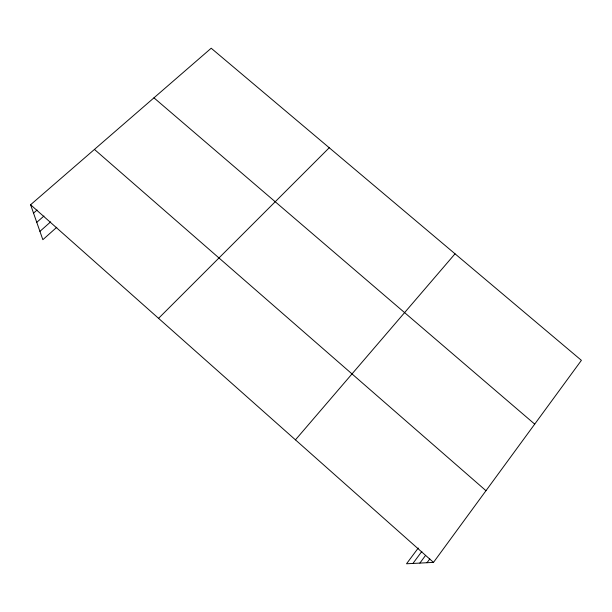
<?xml version="1.0" encoding="UTF-8"?>
<svg xmlns="http://www.w3.org/2000/svg" width="612" height="612" viewBox="0 0 612 612"><rect width="100%" height="100%" fill="white"/><g stroke="black" fill="none" stroke-linecap="round" stroke-linejoin="round"><path stroke-width="0.92" d="M418.264 548.023L406.521 563.774L433.495 562.39L581.4 360.346L211.194 48.226L30.6 204.752L42.848 239.69L56.794 227.251M427.008 562.719L429.8 558.924M419.878 563.086L425.462 555.535M412.924 563.445L421.852 551.412M295.458 439.852L455.037 253.812M158.569 318.339L329.241 147.752M39.933 231.359L50.658 221.858M36.766 222.34L43.949 216.021M33.538 213.121L37.057 210.038M153.956 97.836L534.712 424.124M94.447 149.42L485.982 490.694M30.6 204.752L433.495 562.39"/></g></svg>
